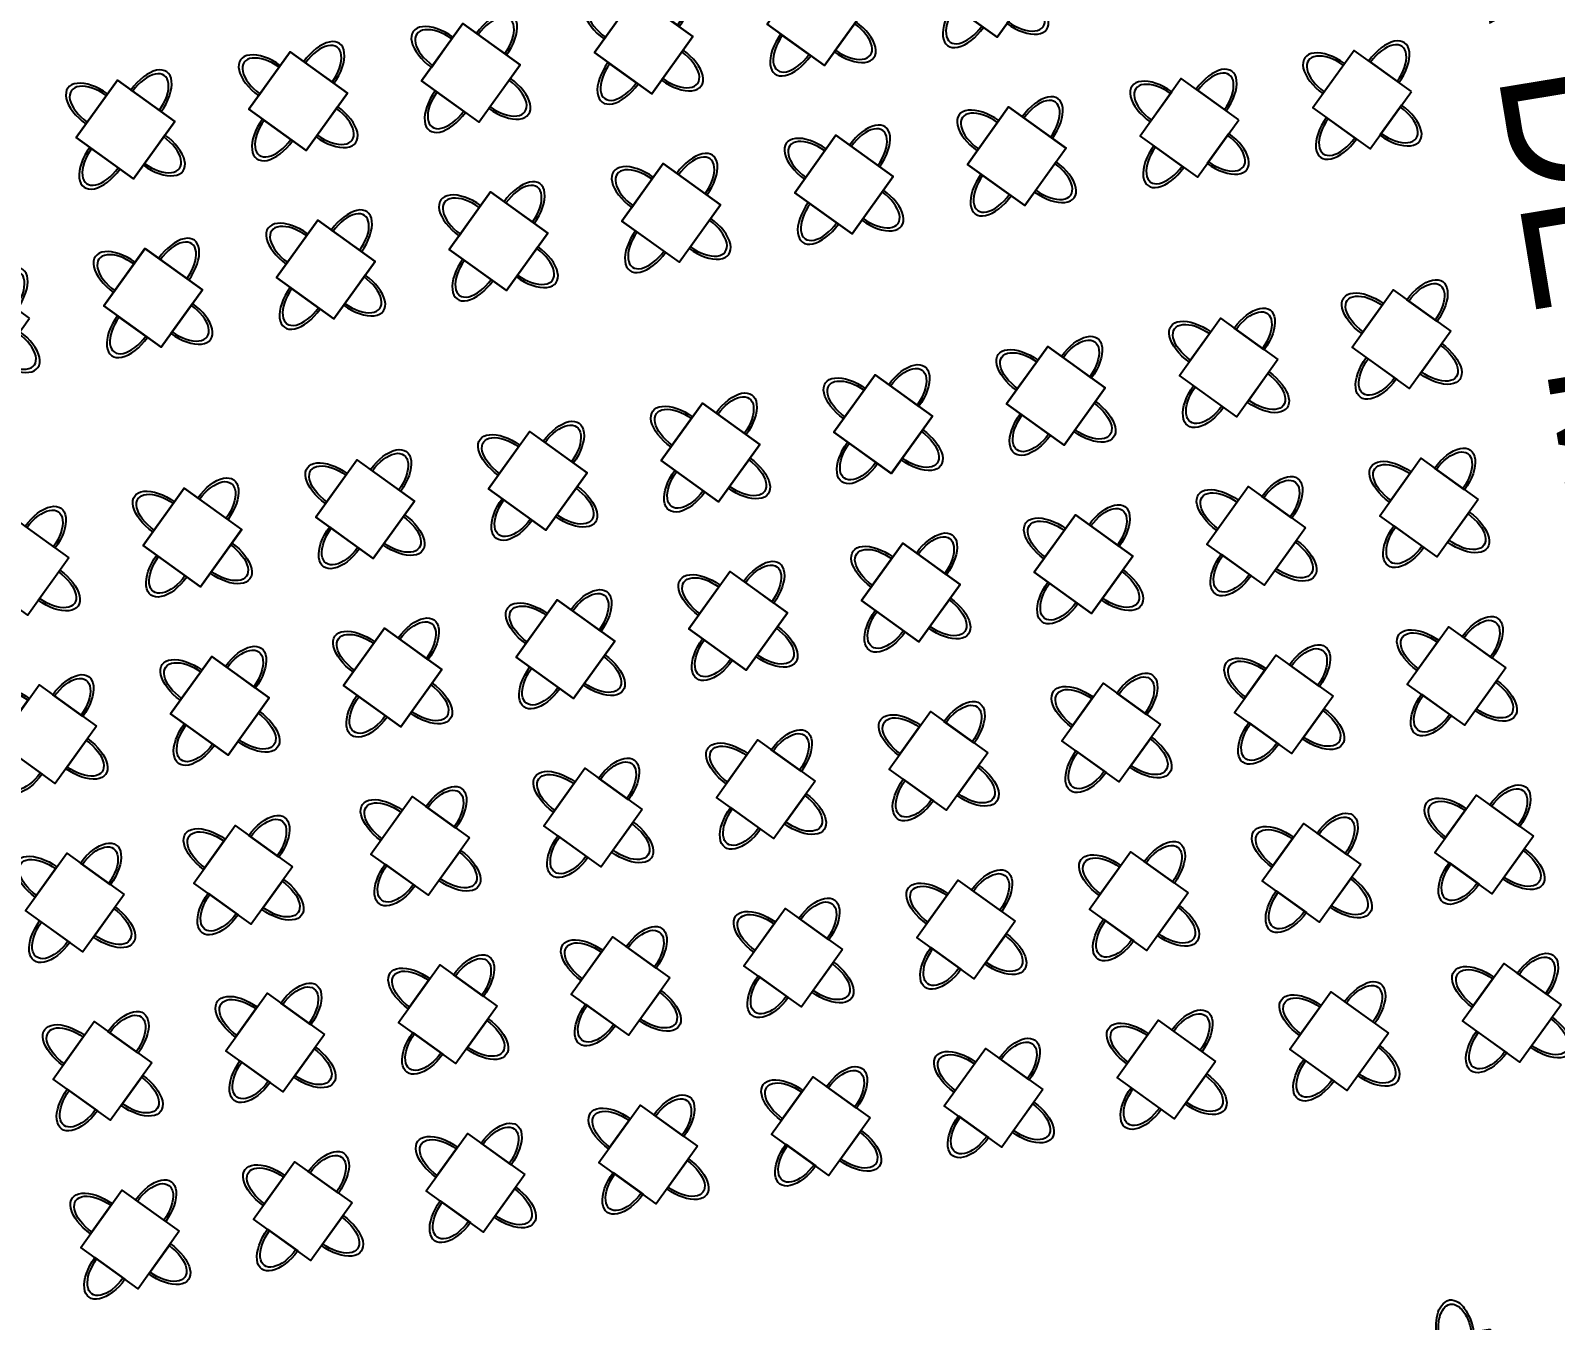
# Model space of a CAD drawing. Header units: metres. Extents: x 2 to 659295185, y -28 to 1124222152.
# Drawn here: x 655563.14 to 655580.4, y 1126425.51 to 1126440.11 of the extents above; entities that cross this region are included whole.
import ezdxf
from ezdxf.enums import TextEntityAlignment as Align

# ---------------------------------------------------------------- set-up
doc = ezdxf.new("R2010")
doc.units = ezdxf.units.M
doc.header["$MEASUREMENT"] = 0
doc.linetypes.add('CCSM_C1_CUERPO EL$0$DASHED', pattern=[0.75, 0.5, -0.25])
doc.linetypes.add('DASHDOT', pattern=[1, 0.5, -0.25, 0, -0.25])
doc.layers.get('0').update_dxf_attribs({"linetype": 'CONTINUOUS'})
for name, color, linetype in [('CCSM_C1_CUERPO CK$0$A-LOCAL ID', 7, 'CONTINUOUS'), ('CCSM_C1_CUERPO CK$0$A-VISTA 4', 8, 'CONTINUOUS'), ('CCSM_C1_CUERPO CK$0$ID_Nº LOCAL', 7, 'CONTINUOUS'), ('CCSM_C1_CUERPO EL$0$A-PROYECCIONES', 5, 'CCSM_C1_CUERPO EL$0$DASHED'), ('MESAS', 5, 'CONTINUOUS'), ('MESAS DE FERIA', 7, 'CONTINUOUS'), ('Numero de manzana', 6, 'CONTINUOUS'), ('SILLAS', 2, 'CONTINUOUS')]:
    doc.layers.add(name, color=color, linetype=linetype)
doc.layers.add('LOCALES ASIGNADOS', color=41, linetype='DASHDOT', lineweight=0)
doc.layers.add('PISO AZUL', color=7, linetype='CONTINUOUS', true_color=0xbddeff)
doc.styles.add('CCSM_C1_CUERPO CK$0$ROMANS', font='romans__.ttf')
doc.styles.add('CCSM_C1_CUERPO CK$0$sigo', font='arial.ttf', dxfattribs={"width": 0.9})

# ---------------------------------------------------------------- blocks, each defined once
blk = doc.blocks.new('CCSM_C1_CUERPO CK$0$IDENT LOCAL')
at = {"style": 'CCSM_C1_CUERPO CK$0$ROMANS'}
for tag, height, p in [('AREA-EXACTA', 0.5, (0.8694, 0.18)), ('NºLOCAL', 0.7, (1.9537, 0.0574)), ('RUBRO', 0.35, (0, 0)), ('USO', 0.35, (-0.8388, -0.1375))]:
    blk.add_attdef(tag, text='', height=height, rotation=279.30845, dxfattribs=at).set_placement(p, align=Align.BOTTOM_CENTER)
blk = doc.blocks.new('mesa cuadrada')
at = {"layer": 'MESAS', "color": 7}
blk.add_lwpolyline([(0, 0.8), (0.8, 0.8), (0.8, 0), (0, 0)], close=True, dxfattribs=at)
blk = doc.blocks.new('SILLA NARANJA')
at = {"layer": 'SILLAS', "color": 3}
blk.add_line((-0.15, 0.147), (0.15, -0.147), dxfattribs=at)
for major_axis, ratio in [((-0.282, -0.288), 0.521085), ((-0.247, -0.252), 0.524072)]:
    blk.add_ellipse((0, 0), major_axis=major_axis, ratio=ratio, start_param=1.570796, end_param=4.712389, dxfattribs=at)
blk = doc.blocks.new('MESA BAJA NARANJA')
at = {"color": 7, "extrusion": (0, 0, -1), "zscale": -0.9999999999999999, "rotation": 224.4563677717573}
blk.add_blockref('mesa cuadrada', (0, 0), dxfattribs=at)
at = {"layer": 'PISO AZUL'}
for p, rotation in [((-0.28, -0.286), 89.99999999999999), ((-0.286, -0.84), 179.9999999999999), ((0.286, -0.851), 269.9999999999999)]:
    blk.add_blockref('SILLA NARANJA', p, dxfattribs=dict(at, rotation=rotation))
blk.add_blockref('SILLA NARANJA', (0.286, -0.28), dxfattribs=at)
blk = doc.blocks.new('SILLA VERDE AMARILLA')
at = {"layer": 'SILLAS', "color": 20}
blk.add_line((0.148, -0.149), (-0.148, 0.149), dxfattribs=at)
at = {"layer": 'SILLAS', "color": 20, "extrusion": (0, 0, -1)}
for major_axis, ratio in [((0.285, 0.285), 0.521085), ((0.25, 0.25), 0.524072)]:
    blk.add_ellipse((0, 0), major_axis=major_axis, ratio=ratio, start_param=4.712389, end_param=7.853982, dxfattribs=at)
blk = doc.blocks.new('MESA ALTA SILLA VERDE AMARILLA')
at = {"layer": 'SILLAS', "color": 7}
blk.add_lwpolyline([(0, -1.131), (-0.566, -0.566), (0, 0), (0.566, -0.566)], close=True, dxfattribs=at)
at = {"layer": 'SILLAS'}
for p, rotation in [((-0.283, -0.283), 89.99999999999999), ((-0.283, -0.849), 179.9999999999999), ((0.283, -0.849), 269.9999999999999)]:
    blk.add_blockref('SILLA VERDE AMARILLA', p, dxfattribs=dict(at, rotation=rotation))
at = {"layer": 'SILLAS', "extrusion": (0, 0, -1), "zscale": -1, "rotation": 45.0000137122405}
blk.add_blockref('mesa cuadrada', (0, -1.131), dxfattribs=at)
at = {"layer": 'SILLAS'}
blk.add_blockref('SILLA VERDE AMARILLA', (0.283, -0.283), dxfattribs=at)
blk = doc.blocks.new('MF')
at = {"color": 3}
for points in [[(-1004119.416, 828092.006, 0.093661), (-1004119.463, 828092.264, 0.272986), (-1004119.626, 828092.409, 0.280612), (-1004119.774, 828092.288, 0.119482), (-1004119.836, 828092.006, -9.41961)], [(-1004119.441, 828092.006, 0.066967), (-1004119.464, 828092.177, 0.121337), (-1004119.542, 828092.32, 0.195362), (-1004119.626, 828092.359, 0.239129), (-1004119.734, 828092.294, 0.082612), (-1004119.795, 828092.157, 0.050831), (-1004119.811, 828092.006, 0.401558)], [(-1004118.616, 828092.006, 0.093661), (-1004118.663, 828092.264, 0.272986), (-1004118.826, 828092.409, 0.280612), (-1004118.974, 828092.288, 0.119482), (-1004119.036, 828092.006, -9.41961)], [(-1004118.641, 828092.006, 0.066967), (-1004118.664, 828092.177, 0.121337), (-1004118.742, 828092.32, 0.195362), (-1004118.826, 828092.359, 0.239129), (-1004118.934, 828092.294, 0.082612), (-1004118.995, 828092.157, 0.050831), (-1004119.011, 828092.006, 0.401558)], [(-1004117.816, 828092.006, 0.093661), (-1004117.863, 828092.264, 0.272986), (-1004118.026, 828092.409, 0.280612), (-1004118.174, 828092.288, 0.119482), (-1004118.236, 828092.006, -9.41961)], [(-1004117.841, 828092.006, 0.066967), (-1004117.864, 828092.177, 0.121337), (-1004117.942, 828092.32, 0.195362), (-1004118.026, 828092.359, 0.239129), (-1004118.134, 828092.294, 0.082612), (-1004118.195, 828092.157, 0.050831), (-1004118.211, 828092.006, 0.401558)], [(-1004120.026, 828091.396, -0.093661), (-1004120.284, 828091.443, -0.272986), (-1004120.429, 828091.606, -0.280612), (-1004120.308, 828091.754, -0.119482), (-1004120.026, 828091.816, 9.41961)], [(-1004117.626, 828091.396, 0.093661), (-1004117.368, 828091.443, 0.272986), (-1004117.223, 828091.606, 0.280612), (-1004117.344, 828091.754, 0.119482), (-1004117.626, 828091.816, -9.41961)], [(-1004120.026, 828091.421, -0.066967), (-1004120.198, 828091.444, -0.121337), (-1004120.34, 828091.521, -0.195362), (-1004120.379, 828091.606, -0.239129), (-1004120.314, 828091.713, -0.082612), (-1004120.178, 828091.775, -0.050831), (-1004120.026, 828091.791, -0.401558)], [(-1004117.626, 828091.421, 0.066967), (-1004117.455, 828091.444, 0.121337), (-1004117.312, 828091.521, 0.195362), (-1004117.273, 828091.606, 0.239129), (-1004117.339, 828091.713, 0.082612), (-1004117.475, 828091.775, 0.050831), (-1004117.626, 828091.791, 0.401558)], [(-1004119.416, 828091.206, -0.093661), (-1004119.463, 828090.948, -0.272986), (-1004119.626, 828090.803, -0.280612), (-1004119.774, 828090.924, -0.119482), (-1004119.836, 828091.206, 9.41961)], [(-1004119.441, 828091.206, -0.066967), (-1004119.464, 828091.034, -0.121337), (-1004119.542, 828090.892, -0.195362), (-1004119.626, 828090.853, -0.239129), (-1004119.734, 828090.918, -0.082612), (-1004119.795, 828091.054, -0.050831), (-1004119.811, 828091.206, -0.401558)], [(-1004118.616, 828091.206, -0.093661), (-1004118.663, 828090.948, -0.272986), (-1004118.826, 828090.803, -0.280612), (-1004118.974, 828090.924, -0.119482), (-1004119.036, 828091.206, 9.41961)], [(-1004118.641, 828091.206, -0.066967), (-1004118.664, 828091.034, -0.121337), (-1004118.742, 828090.892, -0.195362), (-1004118.826, 828090.853, -0.239129), (-1004118.934, 828090.918, -0.082612), (-1004118.995, 828091.054, -0.050831), (-1004119.011, 828091.206, -0.401558)], [(-1004117.816, 828091.206, -0.093661), (-1004117.863, 828090.948, -0.272986), (-1004118.026, 828090.803, -0.280612), (-1004118.174, 828090.924, -0.119482), (-1004118.236, 828091.206, 9.41961)], [(-1004117.841, 828091.206, -0.066967), (-1004117.864, 828091.034, -0.121337), (-1004117.942, 828090.892, -0.195362), (-1004118.026, 828090.853, -0.239129), (-1004118.134, 828090.918, -0.082612), (-1004118.195, 828091.054, -0.050831), (-1004118.211, 828091.206, -0.401558)]]:
    blk.add_lwpolyline(points, format="xyb", dxfattribs=at)
at = {"color": 7}
for points in [[(-1004120.026, 828092.006), (-1004119.226, 828092.006), (-1004119.226, 828091.206), (-1004120.026, 828091.206), (-1004120.026, 828092.006)], [(-1004119.226, 828092.006), (-1004118.426, 828092.006), (-1004118.426, 828091.206), (-1004119.226, 828091.206), (-1004119.226, 828092.006)], [(-1004118.426, 828092.006), (-1004117.626, 828092.006), (-1004117.626, 828091.206), (-1004118.426, 828091.206), (-1004118.426, 828092.006)]]:
    blk.add_lwpolyline(points, dxfattribs=at)

msp = doc.modelspace()

# ---------------------------------------------------------------- hatches: boundary and pattern name
at = {"layer": 'LOCALES ASIGNADOS'}
h = msp.add_hatch(color=256, dxfattribs=at)
edge = h.paths.add_edge_path()
edge.add_arc((219491.1056, 1054914.3756), 441878.9229, 9.308049718, 9.309563548, ccw=False)
edge.add_line((655551.8097, 1126384.9626), (655564.5398, 1126387.0492))
edge.add_line((655564.5398, 1126387.0492), (655562.5867, 1126398.9652))
edge.add_line((655562.5867, 1126398.9652), (655552.3922, 1126397.2942))
edge.add_line((655552.3922, 1126397.2942), (655552.4569, 1126396.8995))
edge.add_line((655552.4569, 1126396.8995), (655549.9212, 1126396.4839))
h = msp.add_hatch(color=256, dxfattribs=at)
edge = h.paths.add_edge_path()
edge.add_line((655513.5683, 1126469.8955), (655525.4103, 1126471.8365))
edge.add_arc((823004.9948, 1153921.5169), 169714.1602, 189.307944851, 189.309970477)
edge.add_line((655526.3809, 1126465.9155), (655514.5388, 1126463.9745))
edge.add_line((655514.5388, 1126463.9745), (655513.5683, 1126469.8955))
h = msp.add_hatch(color=256, dxfattribs=at)
edge = h.paths.add_edge_path()
edge.add_line((655527.1552, 1126387.0016), (655538.9973, 1126388.9427))
edge.add_arc((823018.0965, 1153841.5836), 169714.1602, 189.306932041, 189.308957667, ccw=False)
edge.add_line((655538.0268, 1126394.8637), (655526.1848, 1126392.9226))
edge.add_line((655526.1848, 1126392.9226), (655527.1552, 1126387.0016))
h.paths.add_polyline_path([(655539.9677, 1126383.0216), (655538.9972, 1126388.9427), (655527.1552, 1126387.0017), (655528.1257, 1126381.0806)])

# ---------------------------------------------------------------- linework, layer by layer
at = {"layer": 'CCSM_C1_CUERPO CK$0$A-VISTA 4', "lineweight": 5}
msp.add_arc((655377.7276, 1127600.5384), 1196.2927, 278.1177294, 282.1897732, dxfattribs=at)
at = {"layer": 'CCSM_C1_CUERPO EL$0$A-PROYECCIONES', "lineweight": 5}
msp.add_lwpolyline([(655421.1065, 1126403.1157, 0.0062103), (655452.1715, 1126404.6309, 0.0092237), (655503.3398, 1126408.847, 0.0058318), (655535.1153, 1126412.626), (655535.6132, 1126409.5887, 0.0194724), (655631.4645, 1126426.348, 0.0707147)], format="xyb", dxfattribs=at)
at = {"layer": 'MESAS DE FERIA'}
msp.add_arc((655435.616, 1127281.3346), 876.538, 277.3238872, 283.2378814, dxfattribs=at)
at = {"layer": 'Numero de manzana', "lineweight": -2}
msp.add_circle((655575.4972, 1126468.5723), 47.2457, dxfattribs=at)

# ---------------------------------------------------------------- block references
at = {"layer": 'CCSM_C1_CUERPO CK$0$A-LOCAL ID', "lineweight": 5}
ref = msp.add_blockref('CCSM_C1_CUERPO CK$0$IDENT LOCAL', (655576.9602, 1126436.9574), dxfattribs=dict(at, xscale=1.999999999969371, yscale=1.999999999969371, zscale=1.999999999969371, rotation=279.3222359495244))
ref.add_attrib('NºLOCAL', 'AREA DE MESAS', dxfattribs={"layer": 'CCSM_C1_CUERPO CK$0$ID_Nº LOCAL', "height": 1.6, "rotation": 279.32224, "style": 'CCSM_C1_CUERPO CK$0$sigo', "width": 0.9}).set_placement((655579.6246, 1126437.3947), align=Align.BOTTOM_CENTER)
at = {"layer": 'MESAS DE FERIA', "xscale": -1}
for name, p, rotation in [('MESA ALTA SILLA VERDE AMARILLA', (655574.5477, 1126440.68), 279.3095457239832), ('MESA ALTA SILLA VERDE AMARILLA', (655572.5924, 1126440.3595), 279.3095457239832), ('MESA ALTA SILLA VERDE AMARILLA', (655570.6371, 1126440.039), 279.3095457239832), ('MESA ALTA SILLA VERDE AMARILLA', (655568.6819, 1126439.7185), 279.3095457239832), ('MESA ALTA SILLA VERDE AMARILLA', (655566.7266, 1126439.398), 279.3095457239832), ('MESA ALTA SILLA VERDE AMARILLA', (655564.7713, 1126439.0775), 279.3095457239832), ('MESA ALTA SILLA VERDE AMARILLA', (655574.8601, 1126438.774), 279.3095457239832), ('MESA ALTA SILLA VERDE AMARILLA', (655572.9048, 1126438.4535), 279.3095457239832), ('MESA ALTA SILLA VERDE AMARILLA', (655570.9496, 1126438.133), 279.3095457239832), ('MESA ALTA SILLA VERDE AMARILLA', (655568.9943, 1126437.8125), 279.3095457239832), ('MESA ALTA SILLA VERDE AMARILLA', (655567.039, 1126437.492), 279.3095457239832), ('MESA ALTA SILLA VERDE AMARILLA', (655565.0837, 1126437.1715), 279.3095457239832), ('MESA BAJA NARANJA', (655578.5654, 1126437.1705), 9.854286155436434), ('MESA BAJA NARANJA', (655576.6101, 1126436.8499), 9.854286155436434), ('MESA BAJA NARANJA', (655578.8778, 1126435.2645), 9.854286155436434), ('MESA BAJA NARANJA', (655576.9225, 1126434.944), 9.854286155436434), ('MESA BAJA NARANJA', (655562.9232, 1126434.6061), 9.854286155436434), ('MESA BAJA NARANJA', (655579.1903, 1126433.3586), 9.854286155436434), ('MESA BAJA NARANJA', (655577.235, 1126433.038), 9.854286155436434), ('MESA BAJA NARANJA', (655563.2357, 1126432.7002), 9.854286155436434), ('MESA BAJA NARANJA', (655575.2797, 1126432.7175), 9.854286155436434), ('MESA BAJA NARANJA', (655573.3245, 1126432.3969), 9.854286155436434), ('MESA BAJA NARANJA', (655571.3692, 1126432.0764), 9.854286155436434), ('MESA BAJA NARANJA', (655569.4139, 1126431.7559), 9.854286155436434), ('MESA BAJA NARANJA', (655567.4586, 1126431.4353), 9.854286155436434), ('MESA BAJA NARANJA', (655579.5027, 1126431.4526), 9.854286155436434), ('MESA BAJA NARANJA', (655565.4544, 1126431.1067), 9.854286155436434), ('MESA BAJA NARANJA', (655577.5474, 1126431.1321), 9.854286155436434), ('MESA BAJA NARANJA', (655563.5481, 1126430.7942), 9.854286155436434), ('MESA BAJA NARANJA', (655575.5922, 1126430.8116), 9.854286155436434), ('MESA BAJA NARANJA', (655573.6369, 1126430.491), 9.854286155436434), ('MESA BAJA NARANJA', (655571.6816, 1126430.1705), 9.854286155436434), ('MESA BAJA NARANJA', (655569.7264, 1126429.8499), 9.854286155436434), ('MESA BAJA NARANJA', (655567.7711, 1126429.5294), 9.854286155436434), ('MESA BAJA NARANJA', (655579.8151, 1126429.5467), 9.854286155436434), ('MESA BAJA NARANJA', (655565.8158, 1126429.2088), 9.854286155436434), ('MESA BAJA NARANJA', (655577.8599, 1126429.2262), 9.854286155436434), ('MESA BAJA NARANJA', (655563.8605, 1126428.8883), 9.854286155436434), ('MESA BAJA NARANJA', (655575.9046, 1126428.9056), 9.854286155436434), ('MESA BAJA NARANJA', (655573.9493, 1126428.5851), 9.854286155436434), ('MESA BAJA NARANJA', (655571.9941, 1126428.2645), 9.854286155436434), ('MESA BAJA NARANJA', (655570.0388, 1126427.944), 9.854286155436434), ('MESA BAJA NARANJA', (655568.0835, 1126427.6234), 9.854286155436434), ('MESA BAJA NARANJA', (655566.1282, 1126427.3029), 9.854286155436434), ('MESA BAJA NARANJA', (655564.173, 1126426.9824), 9.854286155436434)]:
    msp.add_blockref(name, p, dxfattribs=dict(at, rotation=rotation))
at = {"layer": 'MESAS DE FERIA'}
for name, p, rotation in [('MESA BAJA NARANJA', (655578.3039, 1126438.7653), 188.7648053136583), ('MESA BAJA NARANJA', (655576.3487, 1126438.4448), 188.7648053136583), ('MESA BAJA NARANJA', (655562.6617, 1126436.2013), 188.7648053136583), ('MESA ALTA SILLA VERDE AMARILLA', (655575.3046, 1126436.0626), 279.3095457371477), ('MESA ALTA SILLA VERDE AMARILLA', (655573.3493, 1126435.7421), 279.3095457371477), ('MESA ALTA SILLA VERDE AMARILLA', (655571.3941, 1126435.4216), 279.3095457371477), ('MESA ALTA SILLA VERDE AMARILLA', (655569.4388, 1126435.101), 279.3095457371477), ('MESA ALTA SILLA VERDE AMARILLA', (655567.4835, 1126434.7805), 279.3095457371477), ('MESA ALTA SILLA VERDE AMARILLA', (655565.5282, 1126434.46), 279.3095457371477), ('MESA ALTA SILLA VERDE AMARILLA', (655575.617, 1126434.1567), 279.3095457371477), ('MESA ALTA SILLA VERDE AMARILLA', (655573.6618, 1126433.8362), 279.3095457371477), ('MESA ALTA SILLA VERDE AMARILLA', (655571.7065, 1126433.5156), 279.3095457371477), ('MESA ALTA SILLA VERDE AMARILLA', (655569.7512, 1126433.1951), 279.3095457371477), ('MESA ALTA SILLA VERDE AMARILLA', (655567.7959, 1126432.8745), 279.3095457371477), ('MESA ALTA SILLA VERDE AMARILLA', (655565.8407, 1126432.554), 279.3095457371477)]:
    msp.add_blockref(name, p, dxfattribs=dict(at, rotation=rotation))
at = {"layer": 'MESAS DE FERIA', "color": 7, "rotation": 279.3095457042364}
msp.add_blockref('MF', (829.3618, 1571.8866), dxfattribs=at)

doc.saveas('drawing.dxf')
